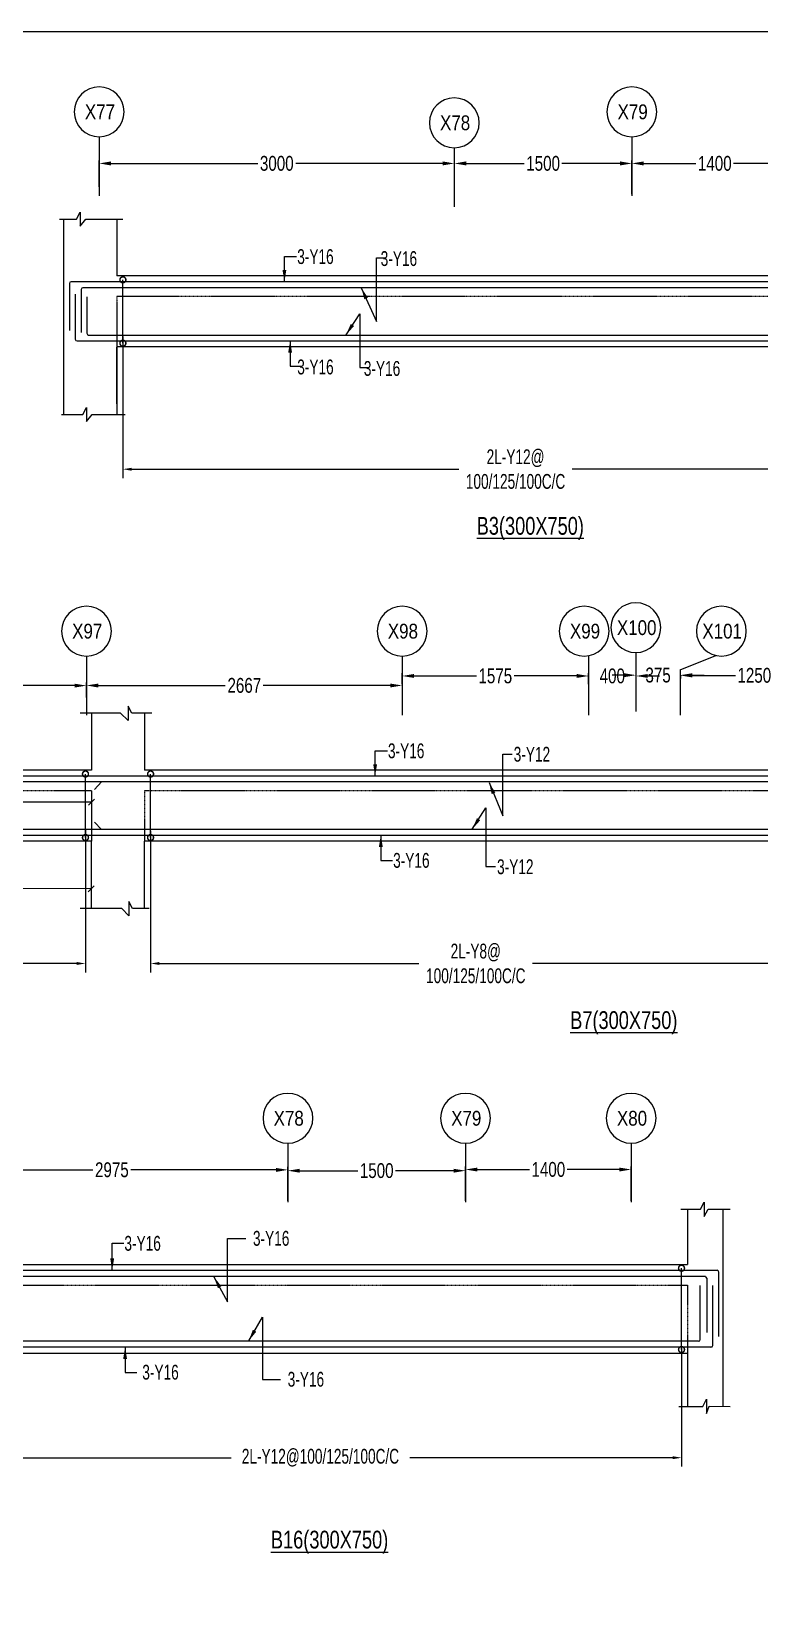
# Model space of a CAD drawing. Header units: millimetres. Extents: x -2697 to 288508, y -1308 to 60928.
# Drawn here: x 8526 to 14676, y 17765 to 31071 of the extents above; entities that cross this region are included whole.
import ezdxf
from ezdxf.enums import TextEntityAlignment as Align

# ---------------------------------------------------------------- set-up
doc = ezdxf.new("R2010")
doc.units = ezdxf.units.MM
doc.header["$LTSCALE"] = 100
for name, pattern in [('ACAD_ISO04W100', [30, 24, -3, 0, -3]), ('CONTINOUS', [0]), ('CONTINU', [0]), ('HIDDEN', [0.375, 0.25, -0.125])]:
    doc.linetypes.add(name, pattern=pattern)
doc.layers.get('Defpoints').update_dxf_attribs({"color": 1, "lineweight": 0})
for name, color, linetype in [('-S-ARROW', 253, 'Continuous'), ('-S-MISC', 8, 'Continuous'), ('-STR-BEAM', 7, 'CONTINU'), ('-STR-REINF', 3, 'Continuous'), ('-STR-TEXT', 6, 'Continuous'), ('rein', 3, 'Continuous')]:
    doc.layers.add(name, color=color, linetype=linetype)
for name, color, linetype, lineweight in [('-S-STIRUP', 11, 'Continuous', 9), ('-STR-COLUMN', 5, 'HIDDEN', 13), ('-STR-RF-DIM', 252, 'CONTINOUS', 20), ('A-ANNO-GRID-LINE', 252, 'ACAD_ISO04W100', 20), ('A-ANNO-GRID-TEXT', 13, 'Continuous', 15), ('GRID DIM', 252, 'Continuous', 9), ('SEC TEXT', 9, 'Continuous', 18), ('SLAB LINE', 254, 'HIDDEN', 20)]:
    doc.layers.add(name, color=color, linetype=linetype, lineweight=lineweight)
doc.styles.add('BEAM-LS', font='romans.shx', dxfattribs={"width": 0.8})
doc.styles.add('Dim.s & Anno.(Misc.)', font='ARIALN.TTF')
doc.styles.add('SOBHA', font='swisscl.ttf', dxfattribs={"width": 0.9})
doc.styles.add('sobha.sed', font='swisscl.ttf')
doc.dimstyles.new('S--25', dxfattribs={"dimscale": 25, "dimtxt": 2.5, "dimasz": 2, "dimexe": 0.25, "dimexo": 0.25, "dimgap": 0.1, "dimtad": 0, "dimdec": 0, "dimrnd": 0.0005, "dimzin": 0, "dimdsep": 46, "dimtxsty": 'SOBHA', "dimblk": 'OBLIQUE', "dimcen": 0.09, "dimclrd": 8, "dimclre": 8, "dimclrt": 6, "dimadec": 0, "dimazin": 0, "dimtfac": 1, "dimtdec": 0, "dimtofl": 0, "dimtmove": 0, "dimatfit": 3, "dimfxl": 0.18, "dimtolj": 1, "dimtzin": 0, "dimlwd": -1, "dimlwe": -1, "dimarcsym": 0})
doc.dimstyles.new('S-50', dxfattribs={"dimscale": 50, "dimtxt": 2.5, "dimasz": 2, "dimexe": 0.5, "dimexo": 0.25, "dimgap": 0.25, "dimtad": 0, "dimdec": 0, "dimrnd": 0.0005, "dimzin": 0, "dimdsep": 46, "dimtxsty": 'sobha.sed', "dimblk": 'OBLIQUE', "dimcen": 0.09, "dimclrd": 8, "dimclre": 8, "dimclrt": 6, "dimadec": 0, "dimazin": 0, "dimtfac": 1, "dimtdec": 0, "dimtofl": 0, "dimtmove": 2, "dimatfit": 3, "dimfxl": 0.18, "dimtolj": 1, "dimtzin": 0, "dimlwd": -1, "dimlwe": -1, "dimarcsym": 0})
doc.dimstyles.new('S-DIM50', dxfattribs={"dimscale": 50, "dimtxt": 2.5, "dimasz": 1.5, "dimexe": 1.5, "dimexo": 1, "dimgap": 0.5, "dimtad": 0, "dimdec": 0, "dimzin": 0, "dimdsep": 46, "dimtxsty": 'SOBHA', "dimcen": 0.09, "dimclrd": 256, "dimclre": 256, "dimclrt": 6, "dimadec": 5, "dimazin": 0, "dimtfac": 1, "dimtdec": 0, "dimtofl": 0, "dimtmove": 0, "dimatfit": 3, "dimfxl": 0.18, "dimtolj": 1, "dimtzin": 0, "dimlwd": -1, "dimlwe": -1, "dimarcsym": 0})
doc.dimstyles.new('STIRUP', dxfattribs={"dimscale": 50, "dimtxt": 2.5, "dimasz": 2.2, "dimexe": 0, "dimexo": 0, "dimgap": 0.5, "dimtad": 0, "dimdec": 0, "dimzin": 0, "dimdsep": 46, "dimtxsty": 'BEAM-LS', "dimblk": 'DOTSMALL', "dimcen": 0.09, "dimclrd": 256, "dimclre": 256, "dimclrt": 256, "dimadec": 5, "dimazin": 0, "dimtfac": 1, "dimtdec": 0, "dimtofl": 0, "dimtmove": 0, "dimatfit": 3, "dimldrblk": 'DOTSMALL', "dimfxl": 0, "dimfxlon": 1, "dimtolj": 1, "dimtzin": 0, "dimlwd": -1, "dimlwe": -1, "dimarcsym": 0})

# ---------------------------------------------------------------- blocks, each defined once
blk = doc.blocks.new('A-SYMB_Grid')
blk.add_circle((0, 0), 4.21)
at = {"style": 'Dim.s & Anno.(Misc.)'}
blk.add_attdef('GRID', text='', height=3, dxfattribs=at).set_placement((0, 0), align=Align.MIDDLE_CENTER)
blk = doc.blocks.new('*D221')
at = {"layer": 'Defpoints', "color": 0, "transparency": 16777216}
for p in [(13598, 29956), (12098, 29683, 0), (13598, 29683, 0)]:
    blk.add_point(p, dxfattribs=at)
at = {"layer": 'GRID DIM', "transparency": 16777216}
for p, q in [((12098, 29695), (12098, 29981)), ((12198, 29956), (12688, 29956)), ((13498, 29956), (13007, 29956)), ((13598, 29695), (13598, 29981))]:
    blk.add_line(p, q, dxfattribs=at)
for points in [[(12198, 29973), (12198, 29939), (12098, 29956)], [(13498, 29973), (13498, 29939), (13598, 29956)]]:
    blk.add_solid(points, dxfattribs=at)
at = {"layer": 'GRID DIM', "color": 13, "transparency": 16777216, "insert": (12848, 29956), "char_height": 125, "attachment_point": 5, "style": 'sobha.sed'}
blk.add_mtext('\\A1;1500', dxfattribs=at)
blk = doc.blocks.new('*D222')
at = {"layer": 'Defpoints', "color": 0, "transparency": 16777216}
for p in [(12098, 29956), (9098, 29747), (12098, 29683)]:
    blk.add_point(p, dxfattribs=at)
at = {"layer": 'GRID DIM', "transparency": 16777216}
for p, q in [((9098, 29759), (9098, 29981)), ((9198, 29956), (10437, 29956)), ((11998, 29956), (10759, 29956)), ((12098, 29695), (12098, 29981))]:
    blk.add_line(p, q, dxfattribs=at)
for points in [[(9198, 29973), (9198, 29939), (9098, 29956)], [(11998, 29973), (11998, 29939), (12098, 29956)]]:
    blk.add_solid(points, dxfattribs=at)
at = {"layer": 'GRID DIM', "color": 13, "transparency": 16777216, "insert": (10598, 29956), "char_height": 125, "attachment_point": 5, "style": 'sobha.sed'}
blk.add_mtext('\\A1;3000', dxfattribs=at)
blk = doc.blocks.new('*D226')
at = {"layer": 'Defpoints', "color": 0, "transparency": 16777216}
for p in [(14998, 29956), (13598, 29775, 0), (14998, 29775, 0)]:
    blk.add_point(p, dxfattribs=at)
at = {"layer": 'GRID DIM', "transparency": 16777216}
for p, q in [((13598, 29788), (13598, 29981)), ((13698, 29956), (14138, 29956)), ((14898, 29956), (14457, 29956)), ((14998, 29788), (14998, 29981))]:
    blk.add_line(p, q, dxfattribs=at)
for points in [[(13698, 29973), (13698, 29939), (13598, 29956)], [(14898, 29973), (14898, 29939), (14998, 29956)]]:
    blk.add_solid(points, dxfattribs=at)
at = {"layer": 'GRID DIM', "color": 13, "transparency": 16777216, "insert": (14298, 29956), "char_height": 125, "attachment_point": 5, "style": 'sobha.sed'}
blk.add_mtext('\\A1;1400', dxfattribs=at)
blk = doc.blocks.new('_DotSmall')
at = {"color": 0, "linetype": 'ByBlock', "const_width": 0.5}
blk.add_lwpolyline([(-0.0625, 0, 1), (0.0625, 0, 1)], format="xyb", close=True, dxfattribs=at)
blk = doc.blocks.new('*D457')
at = {"layer": '-S-STIRUP', "ltscale": 100, "transparency": 16777216}
blk.add_line((9532, 24261), (9532, 24798), dxfattribs=at)
at = {"layer": 'Defpoints', "color": 0, "linetype": 'CONTINU', "ltscale": 100, "transparency": 16777216}
for p in [(9532, 24798), (9532, 24798), (9532, 24261)]:
    blk.add_point(p, dxfattribs=at)
at = {"layer": '-S-STIRUP', "linetype": 'CONTINU', "ltscale": 100, "transparency": 16777216, "xscale": 100, "yscale": 100, "zscale": 100}
for p, rotation in [((9532, 24798), 90), ((9532, 24261), 270)]:
    blk.add_blockref('_DotSmall', p, dxfattribs=dict(at, rotation=rotation))
blk = doc.blocks.new('*D459')
at = {"layer": '-S-STIRUP', "ltscale": 100, "transparency": 16777216}
blk.add_line((8982, 24261), (8982, 24798), dxfattribs=at)
at = {"layer": 'Defpoints', "color": 0, "linetype": 'CONTINU', "ltscale": 100, "transparency": 16777216}
for p in [(8982, 24798), (8982, 24798), (8982, 24261)]:
    blk.add_point(p, dxfattribs=at)
at = {"layer": '-S-STIRUP', "linetype": 'CONTINU', "ltscale": 100, "transparency": 16777216, "xscale": 100, "yscale": 100, "zscale": 100}
for p, rotation in [((8982, 24798), 90), ((8982, 24261), 270)]:
    blk.add_blockref('_DotSmall', p, dxfattribs=dict(at, rotation=rotation))
blk = doc.blocks.new('*D466')
at = {"layer": 'Defpoints', "color": 0, "transparency": 16777216}
for p in [(7165, 25465), (8990, 25545), (8990, 25432, 0)]:
    blk.add_point(p, dxfattribs=at)
at = {"layer": 'GRID DIM', "transparency": 16777216}
for p, q in [((7165, 25477), (7165, 25570)), ((8990, 25445), (8990, 25570)), ((7265, 25545), (7918, 25545)), ((8890, 25545), (8237, 25545))]:
    blk.add_line(p, q, dxfattribs=at)
for points in [[(7265, 25561), (7265, 25528), (7165, 25545)], [(8890, 25561), (8890, 25528), (8990, 25545)]]:
    blk.add_solid(points, dxfattribs=at)
at = {"layer": 'GRID DIM', "color": 13, "transparency": 16777216, "insert": (8078, 25545), "char_height": 125, "attachment_point": 5, "style": 'sobha.sed'}
blk.add_mtext('\\A1;1825', dxfattribs=at)
blk = doc.blocks.new('*D467')
at = {"layer": 'Defpoints', "color": 0, "transparency": 16777216}
for p in [(13232, 25630), (13632, 25630, 0), (13632, 25626)]:
    blk.add_point(p, dxfattribs=at)
at = {"layer": 'GRID DIM', "transparency": 16777216}
for p, q in [((13132, 25626), (13032, 25626)), ((13232, 25618), (13232, 25601)), ((13632, 25618), (13632, 25601)), ((13732, 25626), (13832, 25626))]:
    blk.add_line(p, q, dxfattribs=at)
for points in [[(13132, 25643), (13132, 25610), (13232, 25626)], [(13732, 25643), (13732, 25610), (13632, 25626)]]:
    blk.add_solid(points, dxfattribs=at)
at = {"layer": 'GRID DIM', "color": 13, "transparency": 16777216, "insert": (13432, 25626), "char_height": 125, "attachment_point": 5, "style": 'sobha.sed'}
blk.add_mtext('\\A1;400', dxfattribs=at)
blk = doc.blocks.new('*D468')
at = {"layer": 'Defpoints', "color": 0, "transparency": 16777216}
for p in [(13632, 25640), (14007, 25640, 0), (14007, 25633)]:
    blk.add_point(p, dxfattribs=at)
at = {"layer": 'GRID DIM', "transparency": 16777216}
for p, q in [((13532, 25633), (13432, 25633)), ((13632, 25628), (13632, 25608)), ((14007, 25628), (14007, 25608)), ((14107, 25633), (14207, 25633))]:
    blk.add_line(p, q, dxfattribs=at)
for points in [[(13532, 25649), (13532, 25616), (13632, 25633)], [(14107, 25649), (14107, 25616), (14007, 25633)]]:
    blk.add_solid(points, dxfattribs=at)
at = {"layer": 'GRID DIM', "color": 13, "transparency": 16777216, "insert": (13819, 25633), "char_height": 125, "attachment_point": 5, "style": 'sobha.sed'}
blk.add_mtext('\\A1;375', dxfattribs=at)
blk = doc.blocks.new('*D469')
at = {"layer": 'Defpoints', "color": 0, "transparency": 16777216}
for p in [(14007, 25633), (15257, 25633, 0), (15257, 25631)]:
    blk.add_point(p, dxfattribs=at)
at = {"layer": 'GRID DIM', "transparency": 16777216}
for p, q in [((14007, 25620), (14007, 25606)), ((14107, 25631), (14472, 25631)), ((15157, 25631), (14791, 25631)), ((15257, 25620), (15257, 25606))]:
    blk.add_line(p, q, dxfattribs=at)
for points in [[(14107, 25647), (14107, 25614), (14007, 25631)], [(15157, 25647), (15157, 25614), (15257, 25631)]]:
    blk.add_solid(points, dxfattribs=at)
at = {"layer": 'GRID DIM', "color": 13, "transparency": 16777216, "insert": (14632, 25631), "char_height": 125, "attachment_point": 5, "style": 'sobha.sed'}
blk.add_mtext('\\A1;1250', dxfattribs=at)
blk = doc.blocks.new('*D470')
at = {"layer": 'Defpoints', "color": 0, "transparency": 16777216}
for p in [(8990, 25545), (11657, 25546), (11657, 25545)]:
    blk.add_point(p, dxfattribs=at)
at = {"layer": 'GRID DIM', "transparency": 16777216}
for p, q in [((8990, 25557), (8990, 25571)), ((11657, 25557), (11657, 25571)), ((9090, 25546), (10163, 25546)), ((11557, 25546), (10484, 25546))]:
    blk.add_line(p, q, dxfattribs=at)
for points in [[(9090, 25562), (9090, 25529), (8990, 25546)], [(11557, 25562), (11557, 25529), (11657, 25546)]]:
    blk.add_solid(points, dxfattribs=at)
at = {"layer": 'GRID DIM', "color": 13, "transparency": 16777216, "insert": (10324, 25546), "char_height": 125, "attachment_point": 5, "style": 'sobha.sed'}
blk.add_mtext('\\A1;2667', dxfattribs=at)
blk = doc.blocks.new('*D471')
at = {"layer": 'Defpoints', "color": 0, "transparency": 16777216}
for p in [(13232, 25626), (11657, 25545), (13232, 25545)]:
    blk.add_point(p, dxfattribs=at)
at = {"layer": 'GRID DIM', "transparency": 16777216}
for p, q in [((11657, 25557), (11657, 25651)), ((11757, 25626), (12285, 25626)), ((13132, 25626), (12604, 25626)), ((13232, 25557), (13232, 25651))]:
    blk.add_line(p, q, dxfattribs=at)
for points in [[(11757, 25643), (11757, 25610), (11657, 25626)], [(13132, 25643), (13132, 25610), (13232, 25626)]]:
    blk.add_solid(points, dxfattribs=at)
at = {"layer": 'GRID DIM', "color": 13, "transparency": 16777216, "insert": (12444, 25626), "char_height": 125, "attachment_point": 5, "style": 'sobha.sed'}
blk.add_mtext('\\A1;1575', dxfattribs=at)
blk = doc.blocks.new('_Oblique')
at = {"color": 0, "linetype": 'ByBlock', "lineweight": -2}
blk.add_line((-0.5, -0.5), (0.5, 0.5), dxfattribs=at)
blk = doc.blocks.new('*D475')
at = {"layer": '-STR-RF-DIM', "transparency": 16777216}
for p, q in [((9298, 28494), (9298, 27298)), ((15398, 28456), (15398, 27298)), ((9373, 27373), (12136, 27373)), ((15323, 27373), (13094, 27373))]:
    blk.add_line(p, q, dxfattribs=at)
for points in [[(9373, 27385), (9373, 27360), (9298, 27373)], [(15323, 27385), (15323, 27360), (15398, 27373)]]:
    blk.add_solid(points, dxfattribs=at)
at = {"layer": 'Defpoints', "color": 0, "transparency": 16777216}
for p in [(9298, 28494, 178587), (15398, 28456, 0), (15398, 27373)]:
    blk.add_point(p, dxfattribs=at)
at = {"layer": '-STR-RF-DIM', "color": 6, "transparency": 16777216, "insert": (12615, 27373), "char_height": 125, "attachment_point": 5, "style": 'SOBHA'}
blk.add_mtext('\\A1;2L-Y12@\\P100/125/100C/C', dxfattribs=at)
blk = doc.blocks.new('*D476')
at = {"layer": '-S-STIRUP', "ltscale": 100, "transparency": 16777216}
blk.add_line((9298, 28437), (9298, 28973), dxfattribs=at)
at = {"layer": 'Defpoints', "color": 0, "linetype": 'CONTINU', "ltscale": 100, "transparency": 16777216}
for p in [(9298, 28973), (9298, 28973), (9298, 28437)]:
    blk.add_point(p, dxfattribs=at)
at = {"layer": '-S-STIRUP', "linetype": 'CONTINU', "ltscale": 100, "transparency": 16777216, "xscale": 100, "yscale": 100, "zscale": 100}
for p, rotation in [((9298, 28973), 90), ((9298, 28437), 270)]:
    blk.add_blockref('_DotSmall', p, dxfattribs=dict(at, rotation=rotation))
blk = doc.blocks.new('*D487')
at = {"layer": '-S-STIRUP', "ltscale": 100, "transparency": 16777216}
blk.add_line((14017, 19936), (14017, 20623), dxfattribs=at)
at = {"layer": 'Defpoints', "color": 0, "linetype": 'CONTINU', "ltscale": 100, "transparency": 16777216}
for p in [(14017, 20623, 0), (14017, 20623), (14017, 19936, 0)]:
    blk.add_point(p, dxfattribs=at)
at = {"layer": '-S-STIRUP', "linetype": 'CONTINU', "ltscale": 100, "transparency": 16777216, "xscale": 100, "yscale": 100, "zscale": 100}
for p, rotation in [((14017, 20623), 90), ((14017, 19936), 270)]:
    blk.add_blockref('_DotSmall', p, dxfattribs=dict(at, rotation=rotation))
blk = doc.blocks.new('*D489')
at = {"layer": '-STR-RF-DIM', "transparency": 16777216}
for p, q in [((7917, 19936), (7917, 18947)), ((14017, 19956), (14017, 18947)), ((7992, 19022), (10212, 19022)), ((13942, 19022), (11722, 19022))]:
    blk.add_line(p, q, dxfattribs=at)
for points in [[(7992, 19035), (7992, 19010), (7917, 19022)], [(13942, 19035), (13942, 19010), (14017, 19022)]]:
    blk.add_solid(points, dxfattribs=at)
at = {"layer": 'Defpoints', "color": 0, "transparency": 16777216}
for p in [(7917, 19936, 0), (14017, 19956, 0), (7917, 19022)]:
    blk.add_point(p, dxfattribs=at)
at = {"layer": '-STR-RF-DIM', "color": 6, "transparency": 16777216, "insert": (10967, 19022), "char_height": 125, "attachment_point": 5, "style": 'SOBHA'}
blk.add_mtext('\\A1;2L-Y12@100/125/100C/C', dxfattribs=at)
blk = doc.blocks.new('*D484')
at = {"layer": 'Defpoints', "color": 0, "transparency": 16777216}
for p in [(10692, 21454), (7717, 21244), (10692, 21180)]:
    blk.add_point(p, dxfattribs=at)
at = {"layer": 'GRID DIM', "transparency": 16777216}
for p, q in [((7717, 21257), (7717, 21479)), ((7817, 21454), (9044, 21454)), ((10592, 21454), (9365, 21454)), ((10692, 21193), (10692, 21479))]:
    blk.add_line(p, q, dxfattribs=at)
for points in [[(7817, 21470), (7817, 21437), (7717, 21454)], [(10592, 21470), (10592, 21437), (10692, 21454)]]:
    blk.add_solid(points, dxfattribs=at)
at = {"layer": 'GRID DIM', "color": 13, "transparency": 16777216, "insert": (9205, 21454), "char_height": 125, "attachment_point": 5, "style": 'sobha.sed'}
blk.add_mtext('\\A1;2975', dxfattribs=at)
blk = doc.blocks.new('*D485')
at = {"layer": 'Defpoints', "color": 0, "transparency": 16777216}
for p in [(12192, 21447), (10692, 21180, 0), (12192, 21180, 0)]:
    blk.add_point(p, dxfattribs=at)
at = {"layer": 'GRID DIM', "transparency": 16777216}
for p, q in [((10692, 21193), (10692, 21472)), ((10792, 21447), (11283, 21447)), ((12092, 21447), (11602, 21447)), ((12192, 21193), (12192, 21472))]:
    blk.add_line(p, q, dxfattribs=at)
for points in [[(10792, 21463), (10792, 21430), (10692, 21447)], [(12092, 21463), (12092, 21430), (12192, 21447)]]:
    blk.add_solid(points, dxfattribs=at)
at = {"layer": 'GRID DIM', "color": 13, "transparency": 16777216, "insert": (11442, 21447), "char_height": 125, "attachment_point": 5, "style": 'sobha.sed'}
blk.add_mtext('\\A1;1500', dxfattribs=at)
blk = doc.blocks.new('*D486')
at = {"layer": 'Defpoints', "color": 0, "transparency": 16777216}
for p in [(13592, 21457), (12192, 21218), (13592, 21180, 0)]:
    blk.add_point(p, dxfattribs=at)
at = {"layer": 'GRID DIM', "transparency": 16777216}
for p, q in [((12192, 21230), (12192, 21482)), ((12292, 21457), (12733, 21457)), ((13492, 21457), (13052, 21457)), ((13592, 21193), (13592, 21482))]:
    blk.add_line(p, q, dxfattribs=at)
for points in [[(12292, 21473), (12292, 21440), (12192, 21457)], [(13492, 21473), (13492, 21440), (13592, 21457)]]:
    blk.add_solid(points, dxfattribs=at)
at = {"layer": 'GRID DIM', "color": 13, "transparency": 16777216, "insert": (12892, 21457), "char_height": 125, "attachment_point": 5, "style": 'sobha.sed'}
blk.add_mtext('\\A1;1400', dxfattribs=at)
blk = doc.blocks.new('*D737')
at = {"layer": '-STR-RF-DIM', "transparency": 16777216}
for p, q in [((2501, 24318), (2501, 23122)), ((8982, 24331), (8982, 23122)), ((2576, 23197), (5262, 23197)), ((8907, 23197), (6220, 23197))]:
    blk.add_line(p, q, dxfattribs=at)
for points in [[(2576, 23210), (2576, 23185), (2501, 23197)], [(8907, 23210), (8907, 23185), (8982, 23197)]]:
    blk.add_solid(points, dxfattribs=at)
at = {"layer": 'Defpoints', "color": 0, "transparency": 16777216}
for p in [(2501, 24318, 178587), (8982, 24331, 0), (8982, 23197)]:
    blk.add_point(p, dxfattribs=at)
at = {"layer": '-STR-RF-DIM', "color": 6, "transparency": 16777216, "insert": (5741, 23197), "char_height": 125, "attachment_point": 5, "style": 'SOBHA'}
blk.add_mtext('\\A1;2L-Y10@\\P100/150/100C/C', dxfattribs=at)
blk = doc.blocks.new('*D738')
at = {"layer": '-STR-RF-DIM', "transparency": 16777216}
for p, q in [((9532, 24318), (9532, 23122)), ((15025, 24261), (15025, 23122)), ((9607, 23197), (11799, 23197)), ((14950, 23197), (12758, 23197))]:
    blk.add_line(p, q, dxfattribs=at)
for points in [[(9607, 23210), (9607, 23185), (9532, 23197)], [(14950, 23210), (14950, 23185), (15025, 23197)]]:
    blk.add_solid(points, dxfattribs=at)
at = {"layer": 'Defpoints', "color": 0, "transparency": 16777216}
for p in [(9532, 24318, 178587), (15025, 24261, 0), (15025, 23197)]:
    blk.add_point(p, dxfattribs=at)
at = {"layer": '-STR-RF-DIM', "color": 6, "transparency": 16777216, "insert": (12279, 23197), "char_height": 125, "attachment_point": 5, "style": 'SOBHA'}
blk.add_mtext('\\A1;2L-Y8@\\P100/125/100C/C', dxfattribs=at)
blk = doc.blocks.new('*D844')
at = {"color": 8, "transparency": 16777216}
for p, q in [((6132, 24650), (6132, 24555)), ((9032, 24650), (9032, 24555)), ((6132, 24561), (7513, 24561)), ((9032, 24561), (7651, 24561))]:
    blk.add_line(p, q, dxfattribs=at)
at = {"layer": 'Defpoints', "color": 0, "transparency": 16777216}
for p in [(6132, 24656, 0), (9032, 24656, 0), (9032, 24561)]:
    blk.add_point(p, dxfattribs=at)
at = {"color": 8, "transparency": 16777216, "xscale": 50, "yscale": 50, "zscale": 50, "rotation": 180}
blk.add_blockref('_Oblique', (6132, 24561), dxfattribs=at)
at = {"color": 8, "transparency": 16777216, "xscale": 50, "yscale": 50, "zscale": 50}
blk.add_blockref('_Oblique', (9032, 24561), dxfattribs=at)
at = {"color": 6, "transparency": 16777216, "insert": (7582, 24561), "char_height": 62.5, "attachment_point": 5, "style": 'SOBHA'}
blk.add_mtext('\\A1;2900', dxfattribs=at)
blk = doc.blocks.new('*D845')
at = {"color": 8, "transparency": 16777216}
for p, q in [((2432, 24650), (2431, 23829)), ((9032, 24644), (9031, 23823)), ((2431, 23835), (5662, 23832)), ((9031, 23829), (5800, 23832))]:
    blk.add_line(p, q, dxfattribs=at)
at = {"layer": 'Defpoints', "color": 0, "transparency": 16777216}
for p in [(2432, 24656, 0), (9032, 24650), (9031, 23829)]:
    blk.add_point(p, dxfattribs=at)
at = {"color": 8, "transparency": 16777216, "xscale": 50, "yscale": 50, "zscale": 50}
for p, rotation in [((2431, 23835), 179.9457426492544), ((9031, 23829), 359.9457426492545)]:
    blk.add_blockref('_Oblique', p, dxfattribs=dict(at, rotation=rotation))
at = {"color": 6, "transparency": 16777216, "insert": (5731, 23832), "char_height": 62.5, "attachment_point": 5, "rotation": 359.9457, "style": 'SOBHA'}
blk.add_mtext('\\A1;6600', dxfattribs=at)

msp = doc.modelspace()

# ---------------------------------------------------------------- linework, layer by layer
at = {"layer": '-S-MISC', "linetype": 'ByBlock', "ltscale": 1000, "elevation": 0}
for points in [[(8762.53, 29485.46), (8905.71, 29485.46), (8936.58, 29545.12), (8936.58, 29424.96), (8986.43, 29485.46), (9298.51, 29485.46)], [(8778.99, 27835.46), (8958.68, 27835.46), (8989.55, 27895.12), (8989.55, 27774.96), (9039.4, 27835.46), (9316.58, 27835.46)], [(9541.73, 25310.74), (9372.29, 25310.74), (9341.42, 25370.4), (9341.42, 25250.24), (9278.36, 25310.74), (8935.91, 25310.74)], [(9521.33, 23660.52), (9378.96, 23660.52), (9348.09, 23720.18), (9348.09, 23600.01), (9289.55, 23660.52), (8935.91, 23660.52)], [(14011.96, 21120.74), (14176.69, 21120.74), (14207.56, 21180.4), (14207.56, 21060.24), (14241.12, 21120.74), (14428.87, 21120.74)], [(13994.51, 19455.74), (14196.6, 19455.74), (14227.47, 19515.4), (14227.47, 19395.24), (14250.33, 19457.3), (14428.87, 19455.74)]]:
    msp.add_lwpolyline(points, dxfattribs=at)
at = {"layer": '-STR-BEAM'}
for p, q in [((15447.67, 29006.37, 0), (9247.67, 29006.37, 0)), ((15447.67, 28406.37, 0), (9247.67, 28406.37, 0)), ((9031.75, 24831.05, 0), (2431.75, 24831.05, 0)), ((15081.75, 24831.05, 0), (9481.75, 24831.05, 0)), ((9031.75, 24231.05, 0), (2431.75, 24231.05, 0)), ((15081.75, 24231.05, 0), (9481.75, 24231.05, 0)), ((7867.16, 20655.74, 0), (14067.11, 20655.74, 0)), ((7867.16, 19905.74, 0), (14067.11, 19905.74, 0))]:
    msp.add_line(p, q, dxfattribs=at)
at = {"layer": '-STR-COLUMN', "linetype": 'Continuous', "ltscale": 10}
for p, q in [((8797.67, 29485.46, 0), (8797.67, 27835.46, 0)), ((9247.67, 29485.46, 0), (9247.67, 29006.37, 0)), ((9247.67, 28406.37, 0), (9247.67, 27835.46, 0)), ((9247.67, 28406.37, 0), (9247.67, 27835.46, 0)), ((9247.67, 27924.56, 0), (9247.67, 28403.65, 0)), ((9031.75, 25310.15, 0), (9031.75, 24831.05, 0)), ((9481.75, 25310.15, 0), (9481.75, 24831.05, 0)), ((9031.75, 23660.52, 0), (9031.75, 24231.05, 0)), ((9481.75, 23660.52, 0), (9481.75, 24231.05, 0)), ((14067.11, 21120.74, 0), (14067.11, 20655.74, 0)), ((14367.11, 21120.74, 0), (14367.11, 19455.74, 0)), ((14067.11, 19905.74, 0), (14067.11, 19455.74, 0))]:
    msp.add_line(p, q, dxfattribs=at)
at = {"layer": '-STR-REINF', "ltscale": 10}
for p, q in [((8845.67, 28941.37, 0), (8845.67, 28545.53, 0)), ((22627.27, 28956.37, 0), (8860.67, 28956.37, 0)), ((8945.67, 28891.37, 0), (8945.67, 28528.4, 0)), ((22529.34, 28906.37, 0), (8960.67, 28906.37, 0)), ((8895.67, 28850.53, 0), (8895.67, 28471.37, 0)), ((8993.67, 28828.37, 0), (8993.67, 28521.37, 0)), ((9008.67, 28506.37, 0), (22489.94, 28506.37, 0)), ((8910.67, 28456.37, 0), (22583.94, 28456.37, 0)), ((15511.34, 24781.05, 0), (-1905.25, 24781.05, 0)), ((15413.42, 24731.05, 0), (-1805.25, 24731.05, 0)), ((9058.84, 24667.9, 0), (9116.07, 24731.05, 0)), ((9058.84, 24391.49, 0), (9116.07, 24328.34, 0)), ((-1855.25, 24281.05, 0), (15468.02, 24281.05, 0)), ((-1757.25, 24331.05, 0), (15374.02, 24331.05, 0)), ((7617.16, 20605.74, 0), (14317.11, 20605.74, 0)), ((14218.95, 20553.03, 0), (7719.16, 20553.03, 0)), ((14230.11, 20538.03, 0), (14230.11, 20080.45, 0)), ((14332.11, 20046.38, 0), (14332.11, 20590.74, 0)), ((14175.11, 20020.74, 0), (14175.11, 20478.32, 0)), ((14280.11, 19970.74, 0), (14280.11, 20478.32, 0)), ((14160.11, 20005.74, 0), (7774.16, 20005.74, 0)), ((14268.95, 19955.74, 0), (7669.16, 19955.74, 0))]:
    msp.add_line(p, q, dxfattribs=at)
for centre, start, end in [((8860.67, 28941.37, 0), 90, 180), ((8960.67, 28891.37, 0), 90, 180), ((9008.67, 28521.37, 0), 180, 270), ((8910.67, 28471.37, 0), 180, 270), ((14215.11, 20538.03, 0), 0, 90), ((14160.11, 20020.74, 0), 270, 0)]:
    msp.add_arc(centre, 15, start, end, dxfattribs=at)
at = {"layer": 'A-ANNO-GRID-LINE', "ltscale": 40}
for p, q in [((9097.67, 30181.56, 0), (9097.67, 29682.72, 0)), ((12097.67, 30088.89, 0), (12097.67, 29590.05, 0)), ((13597.67, 30181.56, 0), (13597.67, 29682.72, 0)), ((13631.78, 25823.9, 0), (13631.78, 25325.06, 0)), ((8990.22, 25794.22, 0), (8990.22, 25295.39, 0)), ((11656.78, 25794.22, 0), (11656.78, 25295.39, 0)), ((13231.78, 25794.22, 0), (13231.78, 25295.39, 0)), ((14006.78, 25678.9, 0), (14307.05, 25799.46, 0)), ((14006.78, 25678.9, 0), (14006.78, 25295.39, 0)), ((10692.15, 21679.2, 0), (10692.15, 21180.37, 0)), ((12192.15, 21679.2, 0), (12192.15, 21180.37, 0)), ((13592.15, 21679.2, 0), (13592.15, 21180.37, 0))]:
    msp.add_line(p, q, dxfattribs=at)
at = {"layer": 'Defpoints', "color": 1}
for p, q in [((9247.67, 29485.46, 0), (9247.67, 29006.37, 0)), ((9247.67, 27924.56, 0), (9247.67, 28403.65, 0))]:
    msp.add_line(p, q, dxfattribs=at)
at = {"layer": 'Defpoints', "color": 8}
msp.add_lwpolyline([(-2696.85, 31070.56), (32364.23, 31070.56), (32364.23, 3901.12), (-2696.85, 3901.12)], close=True, dxfattribs=at)
at = {"layer": 'Defpoints', "color": 1}
msp.add_lwpolyline([(-2696.85, 31070.56), (32364.23, 31070.56), (32364.23, 3901.12), (-2696.85, 3901.12)], close=True, dxfattribs=at)
at = {"layer": 'rein', "ltscale": 10}
for centre, start, end in [((14317.11, 20590.74, 0), 0, 90), ((14265.11, 19970.74, 0), 270, 0)]:
    msp.add_arc(centre, 15, start, end, dxfattribs=at)
at = {"layer": 'SLAB LINE', "color": 9, "linetype": 'HIDDEN', "ltscale": 0.1}
for p, q in [((15447.67, 28831.37, 0), (9247.67, 28831.37, 0)), ((9247.67, 28831.37, 0), (9247.67, 28406.37, 0)), ((9031.75, 24656.05, 0), (6131.75, 24656.05, 0)), ((9031.75, 24656.05, 0), (9031.75, 24231.05, 0)), ((15081.75, 24656.05, 0), (9481.75, 24656.05, 0)), ((9481.75, 24656.05, 0), (9481.75, 24231.05, 0)), ((7867.16, 20480.74, 0), (14067.11, 20480.74, 0)), ((14067.11, 20480.74, 0), (14067.11, 19905.74, 0))]:
    msp.add_line(p, q, dxfattribs=at)

# ---------------------------------------------------------------- block references
at = {"layer": 'A-ANNO-GRID-TEXT'}
ref = msp.add_blockref('A-SYMB_Grid', (9097.67, 30392.19, 0), dxfattribs=dict(at, xscale=-50, yscale=50, zscale=50))
ref.add_attrib('GRID', 'X77', dxfattribs={"layer": '0', "height": 125, "style": 'Dim.s & Anno.(Misc.)'}).set_placement((9104.32, 30392.19, 0), align=Align.MIDDLE_CENTER)
ref = msp.add_blockref('A-SYMB_Grid', (13597.67, 30392.19, 0), dxfattribs=dict(at, xscale=-50, yscale=50, zscale=50))
ref.add_attrib('GRID', 'X79', dxfattribs={"layer": '0', "height": 125, "style": 'Dim.s & Anno.(Misc.)'}).set_placement((13604.32, 30392.19, 0), align=Align.MIDDLE_CENTER)
ref = msp.add_blockref('A-SYMB_Grid', (12097.67, 30299.52, 0), dxfattribs=dict(at, xscale=-50, yscale=50, zscale=50))
ref.add_attrib('GRID', 'X78', dxfattribs={"layer": '0', "height": 125, "style": 'Dim.s & Anno.(Misc.)'}).set_placement((12104.32, 30299.52, 0), align=Align.MIDDLE_CENTER)
ref = msp.add_blockref('A-SYMB_Grid', (8990.22, 26004.85, 0), dxfattribs=dict(at, xscale=-50, yscale=50, zscale=50))
ref.add_attrib('GRID', 'X97', dxfattribs={"layer": '0', "height": 125, "style": 'Dim.s & Anno.(Misc.)'}).set_placement((8996.87, 26004.85, 0), align=Align.MIDDLE_CENTER)
ref = msp.add_blockref('A-SYMB_Grid', (11656.78, 26004.85, 0), dxfattribs=dict(at, xscale=-50, yscale=50, zscale=50))
ref.add_attrib('GRID', 'X98', dxfattribs={"layer": '0', "height": 125, "style": 'Dim.s & Anno.(Misc.)'}).set_placement((11663.43, 26004.85, 0), align=Align.MIDDLE_CENTER)
ref = msp.add_blockref('A-SYMB_Grid', (13195.2, 26004.85, 0), dxfattribs=dict(at, xscale=-50, yscale=50, zscale=50))
ref.add_attrib('GRID', 'X99', dxfattribs={"layer": '0', "height": 125, "style": 'Dim.s & Anno.(Misc.)'}).set_placement((13201.85, 26004.85, 0), align=Align.MIDDLE_CENTER)
ref = msp.add_blockref('A-SYMB_Grid', (13631.78, 26034.53, 0), dxfattribs=dict(at, xscale=-50, yscale=50, zscale=50))
ref.add_attrib('GRID', 'X100', dxfattribs={"layer": '0', "height": 125, "style": 'Dim.s & Anno.(Misc.)'}).set_placement((13638.43, 26034.53, 0), align=Align.MIDDLE_CENTER)
ref = msp.add_blockref('A-SYMB_Grid', (14353.72, 26004.85, 0), dxfattribs=dict(at, xscale=-50, yscale=50, zscale=50))
ref.add_attrib('GRID', 'X101', dxfattribs={"layer": '0', "height": 125, "style": 'Dim.s & Anno.(Misc.)'}).set_placement((14360.37, 26004.85, 0), align=Align.MIDDLE_CENTER)
ref = msp.add_blockref('A-SYMB_Grid', (10692.15, 21889.83, 0), dxfattribs=dict(at, xscale=-50, yscale=50, zscale=50))
ref.add_attrib('GRID', 'X78', dxfattribs={"layer": '0', "height": 125, "style": 'Dim.s & Anno.(Misc.)'}).set_placement((10698.8, 21889.83, 0), align=Align.MIDDLE_CENTER)
ref = msp.add_blockref('A-SYMB_Grid', (12192.15, 21889.83, 0), dxfattribs=dict(at, xscale=-50, yscale=50, zscale=50))
ref.add_attrib('GRID', 'X79', dxfattribs={"layer": '0', "height": 125, "style": 'Dim.s & Anno.(Misc.)'}).set_placement((12198.8, 21889.83, 0), align=Align.MIDDLE_CENTER)
ref = msp.add_blockref('A-SYMB_Grid', (13592.15, 21889.83, 0), dxfattribs=dict(at, xscale=-50, yscale=50, zscale=50))
ref.add_attrib('GRID', 'X80', dxfattribs={"layer": '0', "height": 125, "style": 'Dim.s & Anno.(Misc.)'}).set_placement((13598.8, 21889.83, 0), align=Align.MIDDLE_CENTER)

# ---------------------------------------------------------------- texts
at = {"layer": '-STR-TEXT', "color": 6, "char_height": 125, "style": 'SOBHA'}
for s, insert, attachment_point in [('\\A1;3-Y16', (10770.87, 29231.64, 0), 1), ('\\A1;3-Y16', (11475.66, 29214.75, 0), 1), ('\\A1;3-Y16', (10770.87, 28299.07, 0), 1), ('\\A1;3-Y16', (11333.39, 28286.6, 0), 1), ('\\A1;3-Y16', (11537.15, 25056.33, 0), 1), ('\\A1;3-Y12', (12599.46, 25027.51, 0), 1), ('\\A1;3-Y16', (11580.86, 24130.78, 0), 1), ('\\A1;3-Y12', (12458.82, 24076.99, 0), 1), ('\\A1;3-Y16', (9310.94, 20896.02, 0), 1), ('\\A1;3-Y16', (10704.42, 20938.01, 0), 3), ('\\A1;3-Y16', (9769.74, 19680.47, 0), 9), ('\\A1;3-Y16', (10997.82, 19620.76, 0), 9)]:
    msp.add_mtext(s, dxfattribs=dict(at, insert=insert, attachment_point=attachment_point))
at = {"layer": 'SEC TEXT', "color": 1, "linetype": 'ByBlock', "style": 'sobha.sed'}
for s, rotation, p in [('%%UB3(300X750)', 359.989279, (12286.61, 26819.51, 0)), ('%%UB7(300X750)', 359.989279, (13076.49, 22644.2, 0)), ('%%UB16(300X750)', 0.010721, (10548.3, 18255.38, 0))]:
    msp.add_text(s, height=150, rotation=rotation, dxfattribs=at).set_placement(p)

# ---------------------------------------------------------------- dimensions: what is measured, and where the dimension line sits
at = {"layer": '-S-STIRUP', "linetype": 'CONTINU', "ltscale": 100}
for base, p1, p2, picture, middle in [((9297.52, 28973.37, 178586.59), (9297.52, 28436.65, 178586.59), (9297.52, 28973.37, 178586.59), '*D476', (9297.52, 28705.01, 178586.59)), ((8981.75, 24798.05, 0), (8981.75, 24261.34, 0), (8981.75, 24798.05, 0), '*D459', (8981.75, 24529.7, 0)), ((9531.6, 24798.05, 178586.59), (9531.6, 24261.34, 178586.59), (9531.6, 24798.05, 178586.59), '*D457', (9531.6, 24529.7, 178586.59)), ((14017.11, 20622.74, 178586.59), (14017.11, 19936.03, 178586.59), (14017.11, 20622.74, 178586.59), '*D487', (14017.11, 20279.38, 178586.59))]:
    dim = msp.add_linear_dim(base=base, p1=p1, p2=p2, angle=90, text=' ', dimstyle='STIRUP', override={"dimasz": 2}, dxfattribs=at)
    dim.commit()
    dim.dimension.update_dxf_attribs({"geometry": picture, "text_midpoint": middle})
at = {"layer": '-STR-RF-DIM'}
dim = msp.add_linear_dim(base=(15397.67, 27372.79, 0), p1=(9297.52, 28493.59, 178586.59), p2=(15397.67, 28456.37, 0), text='2L-Y12@\\P100/125/100C/C', dimstyle='S-DIM50', override={"dimscale": 1, "dimtxt": 125, "dimasz": 75, "dimexe": 75, "dimexo": 0, "dimgap": 25, "dimsah": 1, "dimcen": 4.5, "dimfxl": 75}, dxfattribs=at)
dim.commit()
dim.dimension.update_dxf_attribs({"geometry": '*D475', "text_midpoint": (12615.02, 27372.79, 0), "dimtype": 160})
for base, p1, p2, text, picture, middle in [((8981.75, 23197.47, 0), (2500.6, 24318.28, 178586.59), (8981.75, 24331.05, 0), '2L-Y10@\\P100/150/100C/C', '*D737', (5741.17, 23197.47, 0)), ((15025.5, 23197.47, 0), (9531.6, 24318.28, 178586.59), (15025.5, 24261.34, 0), '2L-Y8@\\P100/125/100C/C', '*D738', (12278.55, 23197.47, 0))]:
    dim = msp.add_linear_dim(base=base, p1=p1, p2=p2, text=text, dimstyle='S-DIM50', override={"dimscale": 1, "dimtxt": 125, "dimasz": 75, "dimexe": 75, "dimexo": 0, "dimgap": 25, "dimsah": 1, "dimcen": 4.5, "dimfxl": 75}, dxfattribs=at)
    dim.commit()
    dim.dimension.update_dxf_attribs({"geometry": picture, "text_midpoint": middle})
dim = msp.add_linear_dim(base=(7917.16, 19022.16, 0), p1=(14017.11, 19955.74, 0), p2=(7917.16, 19936.03, 0), angle=180, text='2L-Y12@100/125/100C/C', dimstyle='S-DIM50', override={"dimscale": 1, "dimtxt": 125, "dimasz": 75, "dimexe": 75, "dimexo": 0, "dimgap": 25, "dimsah": 1, "dimcen": 4.5, "dimfxl": 75}, dxfattribs=at)
dim.commit()
dim.dimension.update_dxf_attribs({"geometry": '*D489', "text_midpoint": (10967.13, 19022.16, 0)})
at = {"color": 6}
dim = msp.add_aligned_dim(p1=(2431.75, 24656.05, 0), p2=(9031.75, 24649.8), distance=-820.93, dimstyle='S--25', dxfattribs=at)
dim.commit()
dim.dimension.update_dxf_attribs({"geometry": '*D845', "text_midpoint": (5730.97, 23832)})
dim = msp.add_linear_dim(base=(9031.75, 24561), p1=(6131.75, 24656.05, 0), p2=(9031.75, 24656.05, 0), dimstyle='S--25', dxfattribs=at)
dim.commit()
dim.dimension.update_dxf_attribs({"geometry": '*D844', "text_midpoint": (7581.75, 24561)})
at = {"layer": 'GRID DIM'}
for base, p1, p2, picture, middle in [((12097.67, 29956.05, 0), (9097.67, 29746.52, 0), (12097.67, 29682.72, 0), '*D222', (10597.67, 29956.05, 0)), ((13597.67, 29956.05, 0), (12097.67, 29682.72, 0), (13597.67, 29682.72, 0), '*D221', (12847.67, 29956.05, 0)), ((14997.67, 29956.05, 0), (13597.67, 29775.39, 0), (14997.67, 29775.39, 0), '*D226', (14297.67, 29956.05, 0)), ((13231.78, 25626.33, 0), (11656.78, 25544.8, 0), (13231.78, 25544.8, 0), '*D471', (12444.28, 25626.33, 0)), ((13631.78, 25626.33, 0), (13231.78, 25630.2, 0), (13631.78, 25630.2, 0), '*D467', (13431.78, 25626.33, 0)), ((14006.78, 25632.67, 0), (13631.78, 25640.22, 0), (14006.78, 25640.22, 0), '*D468', (13819.28, 25632.67, 0)), ((15256.78, 25630.6, 0), (14006.78, 25632.67, 0), (15256.78, 25632.67, 0), '*D469', (14631.78, 25630.6, 0)), ((8990.22, 25544.8, 0), (7165.22, 25464.82, 0), (8990.22, 25432.28, 0), '*D466', (8077.72, 25544.8, 0)), ((11656.78, 25545.73, 0), (8990.22, 25544.8, 0), (11656.78, 25544.8, 0), '*D470', (10323.5, 25545.73, 0)), ((10692.15, 21453.7, 0), (7717.15, 21244.17, 0), (10692.15, 21180.37, 0), '*D484', (9204.65, 21453.7, 0)), ((12192.15, 21446.81, 0), (10692.15, 21180.37, 0), (12192.15, 21180.37, 0), '*D485', (11442.15, 21446.81, 0)), ((13592.15, 21456.81, 0), (12192.15, 21217.87, 0), (13592.15, 21180.37, 0), '*D486', (12892.15, 21456.81, 0))]:
    dim = msp.add_linear_dim(base=base, p1=p1, p2=p2, dimstyle='S-50', override={"dimsah": 1, "dimclrd": 256, "dimclre": 256, "dimclrt": 13, "dimtmove": 1}, dxfattribs=at)
    dim.commit()
    dim.dimension.update_dxf_attribs({"geometry": picture, "text_midpoint": middle})

# ---------------------------------------------------------------- leaders
at = {"layer": '-S-ARROW', "annotation_type": 0, "has_hookline": 1, "hookline_direction": 1, "text_width": 318.41}
for points in [[(10662.54, 28956.37, 0), (10662.54, 29169.14, 0), (10765.87, 29169.14, 0)], [(11428.83, 24781.05, 0), (11428.83, 24993.83, 0), (11532.15, 24993.83, 0)]]:
    msp.add_leader(points, dimstyle='S-50', override={"dimasz": 2, "dimgap": 0.1, "dimtad": 0}, dxfattribs=at)
at = {"layer": '-S-ARROW'}
for points in [[(11312, 28906.37, 0), (11440.23, 28619.89, 0), (11440.23, 29159.27, 0), (11520.76, 29159.27, 0)], [(11182.81, 28507.53, 0), (11298.29, 28686.53, 0), (11298.29, 28231.13, 0), (11378.49, 28231.13, 0)], [(10710.54, 28456.37, 0), (10710.54, 28243.59, 0), (10809.58, 28243.59, 0)], [(12390.77, 24727.18, 0), (12506.25, 24444.58, 0), (12506.25, 24966.29, 0), (12586.78, 24966.29, 0)], [(12248.84, 24332.21, 0), (12364.32, 24511.22, 0), (12364.32, 24015.78, 0), (12444.51, 24015.78, 0)], [(11476.83, 24281.05, 0), (11476.83, 24068.28, 0), (11575.86, 24068.28, 0)], [(9207.59, 20605.74, 0), (9207.59, 20833.52, 0), (9306.63, 20833.52, 0)], [(10067.25, 20550.24, 0), (10182.73, 20339.51, 0), (10182.73, 20875.19, 0), (10337.41, 20875.19, 0)], [(10360.64, 20008.53, 0), (10476.12, 20209.97, 0), (10476.12, 19683.58, 0), (10630.81, 19683.58, 0)], [(9316.68, 19955.74, 0), (9316.68, 19742.97, 0), (9415.72, 19742.97, 0)]]:
    msp.add_leader(points, dimstyle='S-50', override={"dimasz": 2, "dimgap": 0.1, "dimtad": 0}, dxfattribs=at)

doc.saveas('drawing.dxf')
